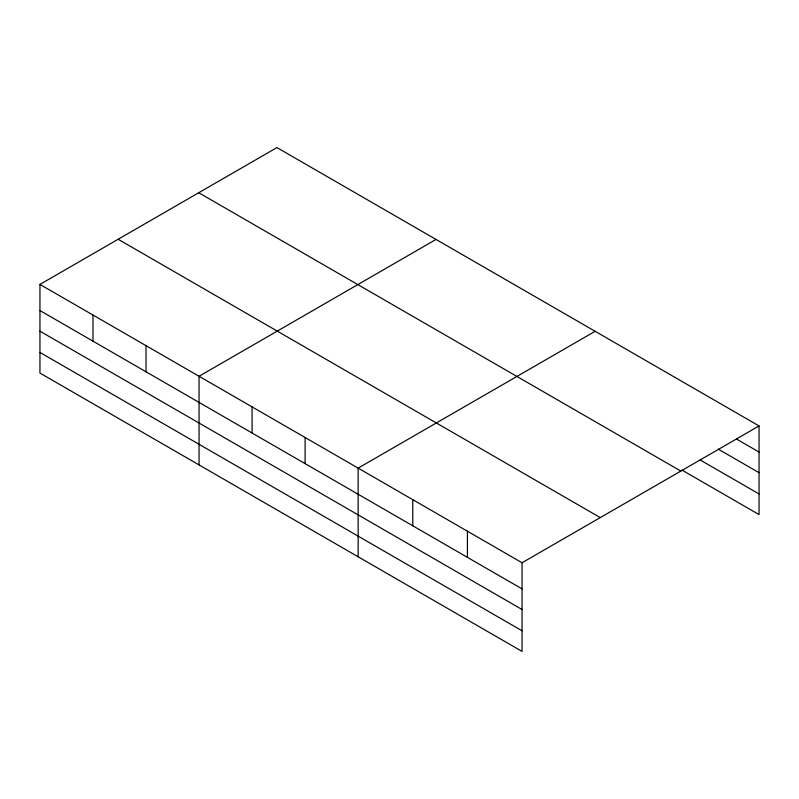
<?xml version="1.0" encoding="UTF-8"?>
<svg xmlns="http://www.w3.org/2000/svg" width="799" height="799" viewBox="0 0 799 799"><rect width="100%" height="100%" fill="white"/><g stroke="black" fill="none" stroke-linecap="round" stroke-linejoin="round"><path stroke-width="1.2" d="M39.95 284.414L522.057 562.756L522.057 651.415L39.95 373.063L39.95 284.414L276.943 147.585L759.05 425.937L759.05 514.586L681.917 470.052M436.034 239.44L199.051 376.269L199.051 464.918M595.135 331.295L358.142 468.124L358.142 556.773M522.057 562.756L759.05 425.937M736.548 439.08L759.05 452.064M718.341 449.188L759.05 472.698M700.124 459.934L759.05 493.952M198.731 192.739L680.848 471.09M118.152 239.261L600.269 517.602M39.95 310.541L522.057 588.893M39.95 331.176L522.057 609.517M39.95 352.439L522.057 630.781M467.425 531.215L467.425 557.342M412.783 499.665L412.783 525.802M305.108 437.502L305.108 463.63M252.075 406.881L252.075 433.018M146.017 345.647L146.017 371.785M92.984 315.036L92.984 341.163"/></g></svg>
